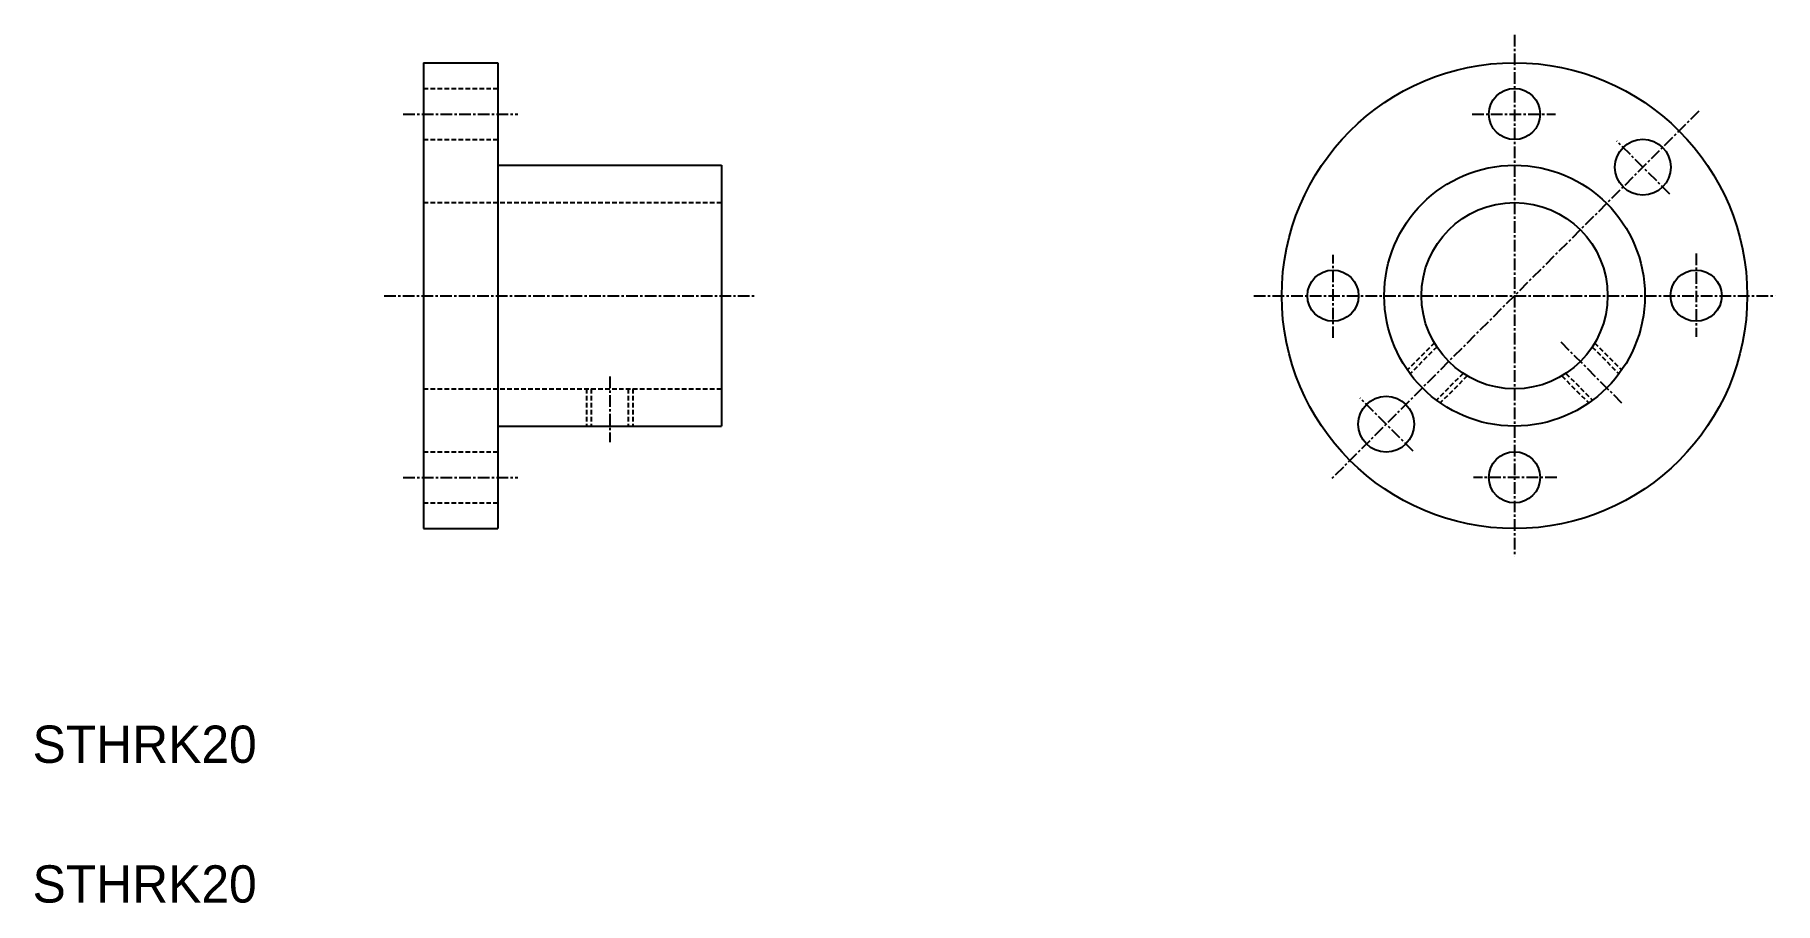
# Model space of a CAD drawing. Extents: x 70 to 257, y 76 to 169.
import ezdxf

# ---------------------------------------------------------------- set-up
doc = ezdxf.new("R2010")
doc.units = 0
doc.linetypes.add('CENTER', pattern=[2, 1.25, -0.25, 0.25, -0.25])
doc.linetypes.add('DASHED', pattern=[0.75, 0.5, -0.25])
doc.layers.get('0').update_dxf_attribs({"linetype": 'CONTINUOUS'})
doc.layers.add('CENTER', color=1, linetype='CENTER')

msp = doc.modelspace()

# ---------------------------------------------------------------- linework, layer by layer
at = {"color": 7, "linetype": 'CONTINUOUS'}
for p, q in [((111.48, 165.71), (111.48, 115.71)), ((111.48, 165.71), (119.48, 165.71)), ((119.48, 165.71), (119.48, 115.71)), ((119.48, 154.71), (143.48, 154.71)), ((143.48, 154.71), (143.48, 126.71)), ((111.48, 153.21), (111.48, 153.21)), ((111.48, 140.71), (111.48, 140.71)), ((119.48, 126.71), (143.48, 126.71)), ((111.48, 115.71), (119.48, 115.71))]:
    msp.add_line(p, q, dxfattribs=at)
at = {"color": 3, "linetype": 'DASHED'}
for p, q in [((111.48, 162.96), (119.48, 162.96)), ((111.48, 157.46), (119.48, 157.46)), ((111.48, 150.71), (143.48, 150.71)), ((220.05, 135.63), (217.16, 132.74)), ((220.32, 135.2), (217.45, 132.33)), ((237.01, 135.2), (239.88, 132.33)), ((237.28, 135.63), (240.17, 132.74)), ((223.15, 132.37), (220.28, 129.5)), ((223.59, 132.1), (220.69, 129.2)), ((233.74, 132.1), (236.64, 129.2)), ((234.18, 132.37), (237.05, 129.5)), ((111.48, 130.71), (143.48, 130.71)), ((128.98, 130.71), (128.98, 126.71)), ((129.48, 130.71), (129.48, 126.71)), ((133.48, 130.71), (133.48, 126.71)), ((133.98, 130.71), (133.98, 126.71)), ((111.48, 123.96), (119.48, 123.96)), ((111.48, 118.46), (119.48, 118.46))]:
    msp.add_line(p, q, dxfattribs=at)
at = {"color": 7, "linetype": 'CONTINUOUS'}
for centre, radius in [((228.67, 140.71), 25), ((228.67, 160.21), 2.75), ((242.45, 154.5), 3), ((228.67, 140.71), 14), ((228.67, 140.71), 10), ((209.17, 140.71), 2.75), ((248.17, 140.71), 2.75), ((214.88, 126.92), 3), ((228.67, 121.21), 2.75)]:
    msp.add_circle(centre, radius, dxfattribs=at)
at = {"layer": 'CENTER', "color": 1, "linetype": 'CENTER'}
for p, q in [((228.67, 168.71), (228.67, 112.71)), ((109.31, 160.21), (121.62, 160.21)), ((248.46, 160.51), (208.87, 120.91)), ((224.12, 160.21), (233.06, 160.21)), ((245.35, 151.61), (239.66, 157.3)), ((209.17, 136.17), (209.17, 145.11)), ((248.17, 145.25), (248.17, 136.31)), ((107.26, 140.71), (147.21, 140.71)), ((200.67, 140.71), (256.67, 140.71)), ((233.63, 135.75), (240.34, 129.04)), ((131.48, 132.02), (131.48, 124.99)), ((217.77, 124.03), (212.08, 129.72)), ((109.31, 121.21), (121.62, 121.21)), ((233.21, 121.21), (224.27, 121.21))]:
    msp.add_line(p, q, dxfattribs=at)

# ---------------------------------------------------------------- texts
at = {"color": 7, "linetype": 'CONTINUOUS'}
for p in [(69.49, 90.57), (69.49, 75.57)]:
    msp.add_text('STHRK20', height=4, dxfattribs=at).set_placement(p)

doc.saveas('drawing.dxf')
